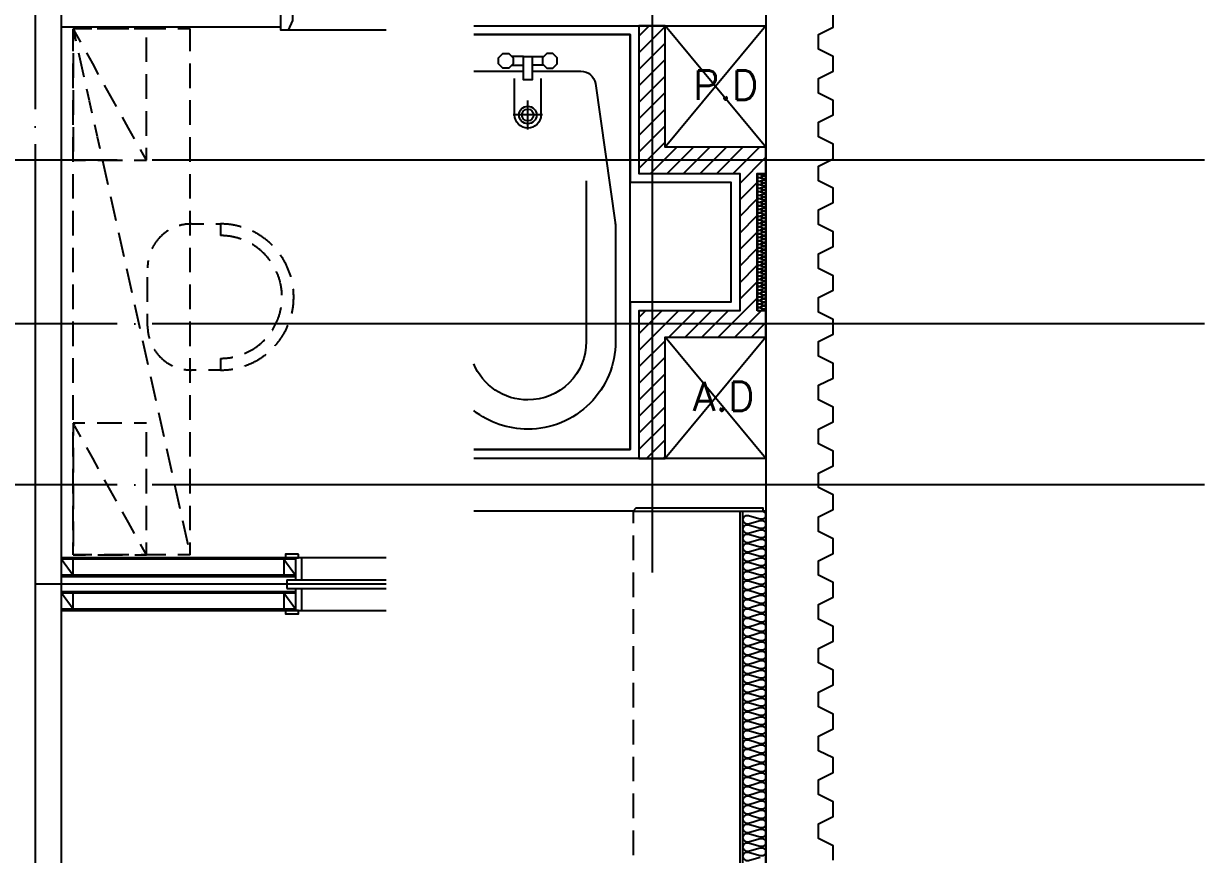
# Model space of a CAD drawing. Extents: x 0 to 40850, y 0 to 28500.
# Drawn here: x 20468 to 24508, y 12462 to 15305 of the extents above; entities that cross this region are included whole.
import ezdxf

# ---------------------------------------------------------------- set-up
doc = ezdxf.new("R2010")
doc.units = 0
doc.header["$LTSCALE"] = 60
doc.header["$MEASUREMENT"] = 0
for name, pattern in [('CEN', [62, 60, -1, 0, -1]), ('HID', [2.3, 1.5, -0.8]), ('HIDDEN', [2.1, 0.7, -0.7, 0.7])]:
    doc.linetypes.add(name, pattern=pattern)
for name, color, linetype in [('1', 1, 'CONTINUOUS'), ('2', 2, 'CONTINUOUS'), ('3', 3, 'CONTINUOUS'), ('4', 4, 'CONTINUOUS'), ('6', 6, 'CONTINUOUS'), ('7', 7, 'CONTINUOUS'), ('9', 9, 'CONTINUOUS'), ('CEN', 1, 'CEN'), ('INSUL', 9, 'CONTINUOUS')]:
    doc.layers.add(name, color=color, linetype=linetype)
doc.styles.add('HS', font='simplex', dxfattribs={"bigfont": 'ghs'})

msp = doc.modelspace()

# ---------------------------------------------------------------- hatches: boundary and pattern name
at = {"layer": '9'}
h = msp.add_hatch(dxfattribs=at)
h.set_pattern_fill('ANSI31', color=256, scale=40, style=0)
h.set_pattern_definition([(45, (-69970.193, -30669.865), (-28.284271, 28.284271), [])])
h.paths.add_polyline_path([(22978.3, 14322), (22978.3, 14792), (23008.3, 14792), (23008.3, 14882), (22663.3, 14882), (22663.3, 15297), (22573.3, 15297), (22573.3, 14792), (22918.3, 14792), (22918.3, 14322), (22573.3, 14322), (22573.3, 13817), (22663.3, 13817), (22663.3, 14232), (23008.3, 14232), (23008.3, 14322)])

# ---------------------------------------------------------------- linework, layer by layer
at = {"layer": '1'}
for p, q in [((23008.3, 14882), (22663.3, 15297)), ((23008.3, 15297), (22663.3, 14882)), ((23008.3, 14232), (22663.3, 13817)), ((23008.3, 13817), (22663.3, 14232))]:
    msp.add_line(p, q, dxfattribs=at)
at = {"layer": '2'}
for p, q in [((21348.3, 15292), (20598.3, 15292)), ((22553.3, 13637), (22998.3, 13637)), ((22918.3, 13637), (22918.3, 10017)), ((22928.3, 13637), (22928.3, 10007))]:
    msp.add_line(p, q, dxfattribs=at)
at = {"layer": '2', "linetype": 'HIDDEN'}
for p, q in [((20888.3, 14837), (20638.3, 15287)), ((20888.3, 13487), (20638.3, 13937))]:
    msp.add_line(p, q, dxfattribs=at)
for points in [[(20638.3, 14837), (20888.3, 14837), (20888.3, 15287), (20638.3, 15287)], [(20638.3, 13487), (20888.3, 13487), (20888.3, 13937), (20638.3, 13937)]]:
    msp.add_lwpolyline(points, close=True, dxfattribs=at)
msp.add_lwpolyline([(21038.3, 13487), (21038.3, 15287), (20638.3, 15287), (21038.3, 13487), (20638.3, 13487), (20638.3, 15287)], dxfattribs=at)
at = {"layer": '2'}
msp.add_lwpolyline([(22008.3, 15267), (22543.3, 15267), (22543.3, 14762), (22888.3, 14762), (22888.3, 14352), (22543.3, 14352), (22543.3, 13847), (22008.3, 13847)], dxfattribs=at)
at = {"layer": '2', "linetype": 'HIDDEN'}
msp.add_lwpolyline([(20892.4, 14269.2), (20892.4, 14469.2, -0.414214), (21042.4, 14619.2), (21142.4, 14619.2, -1), (21142.4, 14119.2), (21042.4, 14119.2, -0.414214)], format="xyb", close=True, dxfattribs=at)
msp.add_lwpolyline([(21142.4, 14619.2), (21142.4, 14579.2, -1), (21142.4, 14159.2), (21142.4, 14119.2)], format="xyb", dxfattribs=at)
at = {"layer": '2'}
for points in [[(21408.8, 13489), (21363.8, 13489), (21363.8, 13477), (21408.8, 13477)], [(21408.8, 13297), (21363.8, 13297), (21363.8, 13285), (21408.8, 13285)]]:
    msp.add_lwpolyline(points, close=True, dxfattribs=at)
at = {"layer": '4', "color": 4, "linetype": 'CONTINUOUS'}
msp.add_line((21708.3, 15282), (21373.3, 15282), dxfattribs=at)
at = {"layer": '4'}
for p, q in [((22178.3, 15192), (22138.6, 15192)), ((22208.3, 15192), (22247.9, 15192)), ((22138.6, 15162), (22178.3, 15162)), ((22247.9, 15162), (22208.3, 15162)), ((22193.3, 14942), (22193.3, 15042)), ((22243.3, 14992), (22143.3, 14992))]:
    msp.add_line(p, q, dxfattribs=at)
at = {"layer": '4', "color": 4}
for p, q in [((21398.3, 13477), (20598.3, 13477)), ((21398.3, 13472), (20598.3, 13472)), ((20598.3, 13472), (20638.3, 13417)), ((20638.3, 13417), (20638.3, 13472)), ((21358.3, 13472), (21398.3, 13417)), ((21358.3, 13472), (21358.3, 13417)), ((21398.3, 13477), (21398.3, 13402)), ((21708.3, 13477), (21398.3, 13477)), ((21418.8, 13477), (21418.8, 13402)), ((21398.3, 13417), (20598.3, 13417)), ((21398.3, 13412), (20598.3, 13412)), ((21368.3, 13402), (21368.3, 13372)), ((21368.3, 13402), (21708.3, 13402)), ((20598.3, 13362), (21398.3, 13362)), ((20598.3, 13357), (20638.3, 13302)), ((20598.3, 13357), (21398.3, 13357)), ((20638.3, 13302), (20638.3, 13357)), ((21358.3, 13357), (21398.3, 13302)), ((21358.3, 13357), (21358.3, 13302)), ((21368.3, 13372), (21708.3, 13372)), ((21398.3, 13372), (21398.3, 13297)), ((21418.8, 13372), (21418.8, 13297)), ((20598.3, 13302), (21398.3, 13302)), ((20598.3, 13297), (21398.3, 13297)), ((21398.3, 13297), (21708.3, 13297))]:
    msp.add_line(p, q, dxfattribs=at)
at = {"layer": '4', "linetype": 'HID'}
msp.add_line((21008.3, 13297), (20608.3, 13297), dxfattribs=at)
at = {"layer": '4', "color": 4, "linetype": 'CONTINUOUS'}
msp.add_lwpolyline([(21373.3, 15442), (21373.3, 15409), (21388.3, 15409), (21388.3, 15315), (21373.3, 15282), (21348.3, 15282), (21348.3, 15442)], close=True, dxfattribs=at)
at = {"layer": '4'}
msp.add_lwpolyline([(22008.3, 13847), (22543.3, 13847), (22543.3, 15267), (22008.3, 15267)], dxfattribs=at)
for points in [[(22143.3, 15166.7), (22128.6, 15152), (22107.9, 15152), (22093.3, 15166.7), (22093.3, 15187.4), (22107.9, 15202), (22128.6, 15202), (22143.3, 15187.4)], [(22208.3, 15192), (22208.3, 15112), (22178.3, 15112), (22178.3, 15192)], [(22243.3, 15166.7), (22257.9, 15152), (22278.6, 15152), (22293.3, 15166.7), (22293.3, 15187.4), (22278.6, 15202), (22257.9, 15202), (22243.3, 15187.4)]]:
    msp.add_lwpolyline(points, close=True, dxfattribs=at)
for points in [[(22008.3, 15141.9, -0.016838), (22011.6, 15142), (22178.3, 15142)], [(22208.3, 15142), (22374.9, 15142, -0.373238), (22424.4, 15099.1), (22492.3, 14624, -0.035489), (22493.3, 14609.9), (22493.3, 14217, -0.414214), (22193.3, 13917, -0.167671), (22008.3, 13980.8)]]:
    msp.add_lwpolyline(points, format="xyb", dxfattribs=at)
at = {"layer": '4', "color": 2, "linetype": 'CONTINUOUS'}
for points in [[(22238.3, 15117), (22238.3, 14992, -1), (22148.3, 14992), (22148.3, 15117)], [(22393.3, 14767), (22393.3, 14217, -0.414214), (22193.3, 14017, -0.304149), (22008.3, 14141)]]:
    msp.add_lwpolyline(points, format="xyb", dxfattribs=at)
msp.add_circle((22193.3, 14992), 30, dxfattribs=at)
at = {"layer": '4'}
msp.add_circle((22193.3, 14992), 20, dxfattribs=at)
at = {"layer": '6'}
msp.add_lwpolyline([(22978.3, 14322), (22978.3, 14792), (23008.3, 14792), (23008.3, 14882), (22663.3, 14882), (22663.3, 15297), (22573.3, 15297), (22573.3, 14792), (22918.3, 14792), (22918.3, 14322), (22573.3, 14322), (22573.3, 13817), (22663.3, 13817), (22663.3, 14232), (23008.3, 14232), (23008.3, 14322)], close=True, dxfattribs=at)
at = {"layer": '7'}
for points in [[(20598.3, 10062), (20598.3, 13297), (20598.3, 13297), (20598.3, 13477), (20598.3, 13477), (20598.3, 17967), (21008.3, 17967), (21008.3, 18147)], [(23238.3, 12442), (23238.3, 12492), (23188.3, 12517), (23188.3, 12567), (23238.3, 12592), (23238.3, 12642), (23188.3, 12667), (23188.3, 12717), (23238.3, 12742), (23238.3, 12792), (23188.3, 12817), (23188.3, 12867), (23238.3, 12892), (23238.3, 12942), (23188.3, 12967), (23188.3, 13017), (23238.3, 13042), (23238.3, 13092), (23188.3, 13117), (23188.3, 13167), (23238.3, 13192), (23238.3, 13242), (23188.3, 13267), (23188.3, 13317), (23238.3, 13342), (23238.3, 13392), (23188.3, 13417), (23188.3, 13467), (23238.3, 13492), (23238.3, 13542), (23188.3, 13567), (23188.3, 13617), (23238.3, 13642), (23238.3, 13692), (23188.3, 13717), (23188.3, 13767), (23238.3, 13792), (23238.3, 13842), (23188.3, 13867), (23188.3, 13917), (23238.3, 13942), (23238.3, 13992), (23188.3, 14017), (23188.3, 14067), (23238.3, 14092), (23238.3, 14142), (23188.3, 14167), (23188.3, 14217), (23238.3, 14242), (23238.3, 14292), (23188.3, 14317), (23188.3, 14367), (23238.3, 14392), (23238.3, 14442), (23188.3, 14467), (23188.3, 14517), (23238.3, 14542), (23238.3, 14592), (23188.3, 14617), (23188.3, 14667), (23238.3, 14692), (23238.3, 14742), (23188.3, 14767), (23188.3, 14817), (23238.3, 14842), (23238.3, 14892), (23188.3, 14917), (23188.3, 14967), (23238.3, 14992), (23238.3, 15042), (23188.3, 15067), (23188.3, 15117), (23238.3, 15142), (23238.3, 15192), (23188.3, 15217), (23188.3, 15267), (23238.3, 15292), (23238.3, 15342)], [(22008.3, 15297), (23008.3, 15297), (23008.3, 13817), (22008.3, 13817)], [(22008.3, 7997), (23008.3, 7997), (23008.3, 7997), (23008.3, 13637), (23008.3, 13637), (22998.3, 13637), (22998.3, 13647), (22563.3, 13647), (22553.3, 13637), (22008.3, 13637)]]:
    msp.add_lwpolyline(points, dxfattribs=at)
at = {"layer": '9', "linetype": 'HIDDEN'}
msp.add_line((22553.3, 13637), (22553.3, 10402), dxfattribs=at)
at = {"layer": 'CEN'}
for p, q in [((20508.3, 22332), (20508.3, 6042)), ((23008.3, 22332), (23008.3, 6042)), ((22618.3, 15687), (22618.3, 13427)), ((24508.3, 14837), (19818.3, 14837)), ((24508.3, 14277), (19818.3, 14277)), ((24508.3, 13727), (16208.3, 13727)), ((21708.3, 13387), (20508.3, 13387))]:
    msp.add_line(p, q, dxfattribs=at)
at = {"layer": 'INSUL'}
for points in [[(23007.3, 14792), (23008.3, 14789.4), (23007.1, 14786.1), (23004.1, 14784), (23000.8, 14784), (22993.3, 14786.3), (22985.8, 14788.5), (22982.5, 14788.5), (22979.5, 14786.7), (22978.3, 14783.4), (22979.5, 14780.1), (22982.5, 14778), (22985.8, 14778), (22993.3, 14780.3), (23000.8, 14782.5)], [(23000.8, 14782.5), (23004.1, 14782.5), (23007.1, 14780.7), (23008.3, 14777.4), (23007.1, 14774.1), (23004.1, 14772), (23000.8, 14772), (22993.3, 14774.3), (22985.8, 14776.5), (22982.5, 14776.5), (22979.5, 14774.7), (22978.3, 14771.4), (22979.5, 14768.1), (22982.5, 14766), (22985.8, 14766), (22993.3, 14768.3), (23000.8, 14770.5)], [(23000.8, 14770.5), (23004.1, 14770.5), (23007.1, 14768.7), (23008.3, 14765.4), (23007.1, 14762.1), (23004.1, 14760), (23000.8, 14760), (22993.3, 14762.3), (22985.8, 14764.5), (22982.5, 14764.5), (22979.5, 14762.7), (22978.3, 14759.4), (22979.5, 14756.1), (22982.5, 14754), (22985.8, 14754), (22993.3, 14756.3), (23000.8, 14758.5)], [(23000.8, 14758.5), (23004.1, 14758.5), (23007.1, 14756.7), (23008.3, 14753.4), (23007.1, 14750.1), (23004.1, 14748), (23000.8, 14748), (22993.3, 14750.3), (22985.8, 14752.5), (22982.5, 14752.5), (22979.5, 14750.7), (22978.3, 14747.4), (22979.5, 14744.1), (22982.5, 14742), (22985.8, 14742), (22993.3, 14744.3), (23000.8, 14746.5)], [(23000.8, 14746.5), (23004.1, 14746.5), (23007.1, 14744.7), (23008.3, 14741.4), (23007.1, 14738.1), (23004.1, 14736), (23000.8, 14736), (22993.3, 14738.3), (22985.8, 14740.5), (22982.5, 14740.5), (22979.5, 14738.7), (22978.3, 14735.4), (22979.5, 14732.1), (22982.5, 14730), (22985.8, 14730), (22993.3, 14732.3), (23000.8, 14734.5)], [(23000.8, 14734.5), (23004.1, 14734.5), (23007.1, 14732.7), (23008.3, 14729.4), (23007.1, 14726.1), (23004.1, 14724), (23000.8, 14724), (22993.3, 14726.3), (22985.8, 14728.5), (22982.5, 14728.5), (22979.5, 14726.7), (22978.3, 14723.4), (22979.5, 14720.1), (22982.5, 14718), (22985.8, 14718), (22993.3, 14720.3), (23000.8, 14722.5)], [(23000.8, 14722.5), (23004.1, 14722.5), (23007.1, 14720.7), (23008.3, 14717.4), (23007.1, 14714.1), (23004.1, 14712), (23000.8, 14712), (22993.3, 14714.3), (22985.8, 14716.5), (22982.5, 14716.5), (22979.5, 14714.7), (22978.3, 14711.4), (22979.5, 14708.1), (22982.5, 14706), (22985.8, 14706), (22993.3, 14708.3), (23000.8, 14710.5)], [(23000.8, 14710.5), (23004.1, 14710.5), (23007.1, 14708.7), (23008.3, 14705.4), (23007.1, 14702.1), (23004.1, 14700), (23000.8, 14700), (22993.3, 14702.3), (22985.8, 14704.5), (22982.5, 14704.5), (22979.5, 14702.7), (22978.3, 14699.4), (22979.5, 14696.1), (22982.5, 14694), (22985.8, 14694), (22993.3, 14696.3), (23000.8, 14698.5)], [(23000.8, 14698.5), (23004.1, 14698.5), (23007.1, 14696.7), (23008.3, 14693.4), (23007.1, 14690.1), (23004.1, 14688), (23000.8, 14688), (22993.3, 14690.3), (22985.8, 14692.5), (22982.5, 14692.5), (22979.5, 14690.7), (22978.3, 14687.4), (22979.5, 14684.1), (22982.5, 14682), (22985.8, 14682), (22993.3, 14684.3), (23000.8, 14686.5)], [(23000.8, 14686.5), (23004.1, 14686.5), (23007.1, 14684.7), (23008.3, 14681.4), (23007.1, 14678.1), (23004.1, 14676), (23000.8, 14676), (22993.3, 14678.3), (22985.8, 14680.5), (22982.5, 14680.5), (22979.5, 14678.7), (22978.3, 14675.4), (22979.5, 14672.1), (22982.5, 14670), (22985.8, 14670), (22993.3, 14672.3), (23000.8, 14674.5)], [(23000.8, 14674.5), (23004.1, 14674.5), (23007.1, 14672.7), (23008.3, 14669.4), (23007.1, 14666.1), (23004.1, 14664), (23000.8, 14664), (22993.3, 14666.3), (22985.8, 14668.5), (22982.5, 14668.5), (22979.5, 14666.7), (22978.3, 14663.4), (22979.5, 14660.1), (22982.5, 14658), (22985.8, 14658), (22993.3, 14660.3), (23000.8, 14662.5)], [(23000.8, 14662.5), (23004.1, 14662.5), (23007.1, 14660.7), (23008.3, 14657.4), (23007.1, 14654.1), (23004.1, 14652), (23000.8, 14652), (22993.3, 14654.3), (22985.8, 14656.5), (22982.5, 14656.5), (22979.5, 14654.7), (22978.3, 14651.4), (22979.5, 14648.1), (22982.5, 14646), (22985.8, 14646), (22993.3, 14648.3), (23000.8, 14650.5)], [(23000.8, 14650.5), (23004.1, 14650.5), (23007.1, 14648.7), (23008.3, 14645.4), (23007.1, 14642.1), (23004.1, 14640), (23000.8, 14640), (22993.3, 14642.3), (22985.8, 14644.5), (22982.5, 14644.5), (22979.5, 14642.7), (22978.3, 14639.4), (22979.5, 14636.1), (22982.5, 14634), (22985.8, 14634), (22993.3, 14636.3), (23000.8, 14638.5)], [(23000.8, 14638.5), (23004.1, 14638.5), (23007.1, 14636.7), (23008.3, 14633.4), (23007.1, 14630.1), (23004.1, 14628), (23000.8, 14628), (22993.3, 14630.3), (22985.8, 14632.5), (22982.5, 14632.5), (22979.5, 14630.7), (22978.3, 14627.4), (22979.5, 14624.1), (22982.5, 14622), (22985.8, 14622), (22993.3, 14624.3), (23000.8, 14626.5)], [(23000.8, 14626.5), (23004.1, 14626.5), (23007.1, 14624.7), (23008.3, 14621.4), (23007.1, 14618.1), (23004.1, 14616), (23000.8, 14616), (22993.3, 14618.3), (22985.8, 14620.5), (22982.5, 14620.5), (22979.5, 14618.7), (22978.3, 14615.4), (22979.5, 14612.1), (22982.5, 14610), (22985.8, 14610), (22993.3, 14612.3), (23000.8, 14614.5)], [(23000.8, 14614.5), (23004.1, 14614.5), (23007.1, 14612.7), (23008.3, 14609.4), (23007.1, 14606.1), (23004.1, 14604), (23000.8, 14604), (22993.3, 14606.3), (22985.8, 14608.5), (22982.5, 14608.5), (22979.5, 14606.7), (22978.3, 14603.4), (22979.5, 14600.1), (22982.5, 14598), (22985.8, 14598), (22993.3, 14600.3), (23000.8, 14602.5)], [(23000.8, 14602.5), (23004.1, 14602.5), (23007.1, 14600.7), (23008.3, 14597.4), (23007.1, 14594.1), (23004.1, 14592), (23000.8, 14592), (22993.3, 14594.3), (22985.8, 14596.5), (22982.5, 14596.5), (22979.5, 14594.7), (22978.3, 14591.4), (22979.5, 14588.1), (22982.5, 14586), (22985.8, 14586), (22993.3, 14588.3), (23000.8, 14590.5)], [(23000.8, 14590.5), (23004.1, 14590.5), (23007.1, 14588.7), (23008.3, 14585.4), (23007.1, 14582.1), (23004.1, 14580), (23000.8, 14580), (22993.3, 14582.3), (22985.8, 14584.5), (22982.5, 14584.5), (22979.5, 14582.7), (22978.3, 14579.4), (22979.5, 14576.1), (22982.5, 14574), (22985.8, 14574), (22993.3, 14576.3), (23000.8, 14578.5)], [(23000.8, 14578.5), (23004.1, 14578.5), (23007.1, 14576.7), (23008.3, 14573.4), (23007.1, 14570.1), (23004.1, 14568), (23000.8, 14568), (22993.3, 14570.3), (22985.8, 14572.5), (22982.5, 14572.5), (22979.5, 14570.7), (22978.3, 14567.4), (22979.5, 14564.1), (22982.5, 14562), (22985.8, 14562), (22993.3, 14564.3), (23000.8, 14566.5)], [(23000.8, 14566.5), (23004.1, 14566.5), (23007.1, 14564.7), (23008.3, 14561.4), (23007.1, 14558.1), (23004.1, 14556), (23000.8, 14556), (22993.3, 14558.3), (22985.8, 14560.5), (22982.5, 14560.5), (22979.5, 14558.7), (22978.3, 14555.4), (22979.5, 14552.1), (22982.5, 14550), (22985.8, 14550), (22993.3, 14552.3), (23000.8, 14554.5)], [(23000.8, 14554.5), (23004.1, 14554.5), (23007.1, 14552.7), (23008.3, 14549.4), (23007.1, 14546.1), (23004.1, 14544), (23000.8, 14544), (22993.3, 14546.3), (22985.8, 14548.5), (22982.5, 14548.5), (22979.5, 14546.7), (22978.3, 14543.4), (22979.5, 14540.1), (22982.5, 14538), (22985.8, 14538), (22993.3, 14540.3), (23000.8, 14542.5)], [(23000.8, 14542.5), (23004.1, 14542.5), (23007.1, 14540.7), (23008.3, 14537.4), (23007.1, 14534.1), (23004.1, 14532), (23000.8, 14532), (22993.3, 14534.3), (22985.8, 14536.5), (22982.5, 14536.5), (22979.5, 14534.7), (22978.3, 14531.4), (22979.5, 14528.1), (22982.5, 14526), (22985.8, 14526), (22993.3, 14528.3), (23000.8, 14530.5)], [(23000.8, 14530.5), (23004.1, 14530.5), (23007.1, 14528.7), (23008.3, 14525.4), (23007.1, 14522.1), (23004.1, 14520), (23000.8, 14520), (22993.3, 14522.3), (22985.8, 14524.5), (22982.5, 14524.5), (22979.5, 14522.7), (22978.3, 14519.4), (22979.5, 14516.1), (22982.5, 14514), (22985.8, 14514), (22993.3, 14516.3), (23000.8, 14518.5)], [(23000.8, 14518.5), (23004.1, 14518.5), (23007.1, 14516.7), (23008.3, 14513.4), (23007.1, 14510.1), (23004.1, 14508), (23000.8, 14508), (22993.3, 14510.3), (22985.8, 14512.5), (22982.5, 14512.5), (22979.5, 14510.7), (22978.3, 14507.4), (22979.5, 14504.1), (22982.5, 14502), (22985.8, 14502), (22993.3, 14504.3), (23000.8, 14506.5)], [(23000.8, 14506.5), (23004.1, 14506.5), (23007.1, 14504.7), (23008.3, 14501.4), (23007.1, 14498.1), (23004.1, 14496), (23000.8, 14496), (22993.3, 14498.3), (22985.8, 14500.5), (22982.5, 14500.5), (22979.5, 14498.7), (22978.3, 14495.4), (22979.5, 14492.1), (22982.5, 14490), (22985.8, 14490), (22993.3, 14492.3), (23000.8, 14494.5)], [(23000.8, 14494.5), (23004.1, 14494.5), (23007.1, 14492.7), (23008.3, 14489.4), (23007.1, 14486.1), (23004.1, 14484), (23000.8, 14484), (22993.3, 14486.3), (22985.8, 14488.5), (22982.5, 14488.5), (22979.5, 14486.7), (22978.3, 14483.4), (22979.5, 14480.1), (22982.5, 14478), (22985.8, 14478), (22993.3, 14480.3), (23000.8, 14482.5)], [(23000.8, 14482.5), (23004.1, 14482.5), (23007.1, 14480.7), (23008.3, 14477.4), (23007.1, 14474.1), (23004.1, 14472), (23000.8, 14472), (22993.3, 14474.3), (22985.8, 14476.5), (22982.5, 14476.5), (22979.5, 14474.7), (22978.3, 14471.4), (22979.5, 14468.1), (22982.5, 14466), (22985.8, 14466), (22993.3, 14468.3), (23000.8, 14470.5)], [(23000.8, 14470.5), (23004.1, 14470.5), (23007.1, 14468.7), (23008.3, 14465.4), (23007.1, 14462.1), (23004.1, 14460), (23000.8, 14460), (22993.3, 14462.3), (22985.8, 14464.5), (22982.5, 14464.5), (22979.5, 14462.7), (22978.3, 14459.4), (22979.5, 14456.1), (22982.5, 14454), (22985.8, 14454), (22993.3, 14456.3), (23000.8, 14458.5)], [(23000.8, 14458.5), (23004.1, 14458.5), (23007.1, 14456.7), (23008.3, 14453.4), (23007.1, 14450.1), (23004.1, 14448), (23000.8, 14448), (22993.3, 14450.3), (22985.8, 14452.5), (22982.5, 14452.5), (22979.5, 14450.7), (22978.3, 14447.4), (22979.5, 14444.1), (22982.5, 14442), (22985.8, 14442), (22993.3, 14444.3), (23000.8, 14446.5)], [(23000.8, 14446.5), (23004.1, 14446.5), (23007.1, 14444.7), (23008.3, 14441.4), (23007.1, 14438.1), (23004.1, 14436), (23000.8, 14436), (22993.3, 14438.3), (22985.8, 14440.5), (22982.5, 14440.5), (22979.5, 14438.7), (22978.3, 14435.4), (22979.5, 14432.1), (22982.5, 14430), (22985.8, 14430), (22993.3, 14432.3), (23000.8, 14434.5)], [(23000.8, 14434.5), (23004.1, 14434.5), (23007.1, 14432.7), (23008.3, 14429.4), (23007.1, 14426.1), (23004.1, 14424), (23000.8, 14424), (22993.3, 14426.3), (22985.8, 14428.5), (22982.5, 14428.5), (22979.5, 14426.7), (22978.3, 14423.4), (22979.5, 14420.1), (22982.5, 14418), (22985.8, 14418), (22993.3, 14420.3), (23000.8, 14422.5)], [(23000.8, 14422.5), (23004.1, 14422.5), (23007.1, 14420.7), (23008.3, 14417.4), (23007.1, 14414.1), (23004.1, 14412), (23000.8, 14412), (22993.3, 14414.3), (22985.8, 14416.5), (22982.5, 14416.5), (22979.5, 14414.7), (22978.3, 14411.4), (22979.5, 14408.1), (22982.5, 14406), (22985.8, 14406), (22993.3, 14408.3), (23000.8, 14410.5)], [(23000.8, 14410.5), (23004.1, 14410.5), (23007.1, 14408.7), (23008.3, 14405.4), (23007.1, 14402.1), (23004.1, 14400), (23000.8, 14400), (22993.3, 14402.3), (22985.8, 14404.5), (22982.5, 14404.5), (22979.5, 14402.7), (22978.3, 14399.4), (22979.5, 14396.1), (22982.5, 14394), (22985.8, 14394), (22993.3, 14396.3), (23000.8, 14398.5)], [(23000.8, 14398.5), (23004.1, 14398.5), (23007.1, 14396.7), (23008.3, 14393.4), (23007.1, 14390.1), (23004.1, 14388), (23000.8, 14388), (22993.3, 14390.3), (22985.8, 14392.5), (22982.5, 14392.5), (22979.5, 14390.7), (22978.3, 14387.4), (22979.5, 14384.1), (22982.5, 14382), (22985.8, 14382), (22993.3, 14384.3), (23000.8, 14386.5)], [(23000.8, 14386.5), (23004.1, 14386.5), (23007.1, 14384.7), (23008.3, 14381.4), (23007.1, 14378.1), (23004.1, 14376), (23000.8, 14376), (22993.3, 14378.3), (22985.8, 14380.5), (22982.5, 14380.5), (22979.5, 14378.7), (22978.3, 14375.4), (22979.5, 14372.1), (22982.5, 14370), (22985.8, 14370), (22993.3, 14372.3), (23000.8, 14374.5)], [(23000.8, 14374.5), (23004.1, 14374.5), (23007.1, 14372.7), (23008.3, 14369.4), (23007.1, 14366.1), (23004.1, 14364), (23000.8, 14364), (22993.3, 14366.3), (22985.8, 14368.5), (22982.5, 14368.5), (22979.5, 14366.7), (22978.3, 14363.4), (22979.5, 14360.1), (22982.5, 14358), (22985.8, 14358), (22993.3, 14360.3), (23000.8, 14362.5)], [(23000.8, 14362.5), (23004.1, 14362.5), (23007.1, 14360.7), (23008.3, 14357.4), (23007.1, 14354.1), (23004.1, 14352), (23000.8, 14352), (22993.3, 14354.3), (22985.8, 14356.5), (22982.5, 14356.5), (22979.5, 14354.7), (22978.3, 14351.4), (22979.5, 14348.1), (22982.5, 14346), (22985.8, 14346), (22993.3, 14348.3), (23000.8, 14350.5)], [(23000.8, 14350.5), (23004.1, 14350.5), (23007.1, 14348.7), (23008.3, 14345.4), (23007.1, 14342.1), (23004.1, 14340), (23000.8, 14340), (22993.3, 14342.3), (22985.8, 14344.5), (22982.5, 14344.5), (22979.5, 14342.7), (22978.3, 14339.4), (22979.5, 14336.1), (22982.5, 14334), (22985.8, 14334), (22993.3, 14336.3), (23000.8, 14338.5)], [(23000.8, 14338.5), (23004.1, 14338.5), (23007.1, 14336.7), (23008.3, 14333.4), (23007.1, 14330.1), (23004.1, 14328), (23000.8, 14328), (22993.3, 14330.3), (22985.8, 14332.5), (22982.5, 14332.5), (22979.5, 14330.7), (22978.3, 14327.4), (22979.5, 14324.1), (22982.5, 14322), (22985.8, 14322), (22993.3, 14324.3), (23000.8, 14326.5)], [(22988.3, 13637), (22997.1, 13637), (23005.1, 13632.2), (23008.3, 13623.4), (23005.1, 13614.6), (22997.1, 13609), (22988.3, 13609), (22968.3, 13615), (22948.3, 13621), (22939.5, 13621), (22931.5, 13616.2), (22928.3, 13607.4), (22931.5, 13598.6), (22939.5, 13593), (22948.3, 13593), (22968.3, 13599), (22988.3, 13605)], [(22988.3, 13605), (22997.1, 13605), (23005.1, 13600.2), (23008.3, 13591.4), (23005.1, 13582.6), (22997.1, 13577), (22988.3, 13577), (22968.3, 13583), (22948.3, 13589), (22939.5, 13589), (22931.5, 13584.2), (22928.3, 13575.4), (22931.5, 13566.6), (22939.5, 13561), (22948.3, 13561), (22968.3, 13567), (22988.3, 13573)], [(22988.3, 13573), (22997.1, 13573), (23005.1, 13568.2), (23008.3, 13559.4), (23005.1, 13550.6), (22997.1, 13545), (22988.3, 13545), (22968.3, 13551), (22948.3, 13557), (22939.5, 13557), (22931.5, 13552.2), (22928.3, 13543.4), (22931.5, 13534.6), (22939.5, 13529), (22948.3, 13529), (22968.3, 13535), (22988.3, 13541)], [(22988.3, 13541), (22997.1, 13541), (23005.1, 13536.2), (23008.3, 13527.4), (23005.1, 13518.6), (22997.1, 13513), (22988.3, 13513), (22968.3, 13519), (22948.3, 13525), (22939.5, 13525), (22931.5, 13520.2), (22928.3, 13511.4), (22931.5, 13502.6), (22939.5, 13497), (22948.3, 13497), (22968.3, 13503), (22988.3, 13509)], [(22988.3, 13509), (22997.1, 13509), (23005.1, 13504.2), (23008.3, 13495.4), (23005.1, 13486.6), (22997.1, 13481), (22988.3, 13481), (22968.3, 13487), (22948.3, 13493), (22939.5, 13493), (22931.5, 13488.2), (22928.3, 13479.4), (22931.5, 13470.6), (22939.5, 13465), (22948.3, 13465), (22968.3, 13471), (22988.3, 13477)], [(22988.3, 13477), (22997.1, 13477), (23005.1, 13472.2), (23008.3, 13463.4), (23005.1, 13454.6), (22997.1, 13449), (22988.3, 13449), (22968.3, 13455), (22948.3, 13461), (22939.5, 13461), (22931.5, 13456.2), (22928.3, 13447.4), (22931.5, 13438.6), (22939.5, 13433), (22948.3, 13433), (22968.3, 13439), (22988.3, 13445)], [(22988.3, 13445), (22997.1, 13445), (23005.1, 13440.2), (23008.3, 13431.4), (23005.1, 13422.6), (22997.1, 13417), (22988.3, 13417), (22968.3, 13423), (22948.3, 13429), (22939.5, 13429), (22931.5, 13424.2), (22928.3, 13415.4), (22931.5, 13406.6), (22939.5, 13401), (22948.3, 13401), (22968.3, 13407), (22988.3, 13413)], [(22988.3, 13413), (22997.1, 13413), (23005.1, 13408.2), (23008.3, 13399.4), (23005.1, 13390.6), (22997.1, 13385), (22988.3, 13385), (22968.3, 13391), (22948.3, 13397), (22939.5, 13397), (22931.5, 13392.2), (22928.3, 13383.4), (22931.5, 13374.6), (22939.5, 13369), (22948.3, 13369), (22968.3, 13375), (22988.3, 13381)], [(22988.3, 13381), (22997.1, 13381), (23005.1, 13376.2), (23008.3, 13367.4), (23005.1, 13358.6), (22997.1, 13353), (22988.3, 13353), (22968.3, 13359), (22948.3, 13365), (22939.5, 13365), (22931.5, 13360.2), (22928.3, 13351.4), (22931.5, 13342.6), (22939.5, 13337), (22948.3, 13337), (22968.3, 13343), (22988.3, 13349)], [(22988.3, 13349), (22997.1, 13349), (23005.1, 13344.2), (23008.3, 13335.4), (23005.1, 13326.6), (22997.1, 13321), (22988.3, 13321), (22968.3, 13327), (22948.3, 13333), (22939.5, 13333), (22931.5, 13328.2), (22928.3, 13319.4), (22931.5, 13310.6), (22939.5, 13305), (22948.3, 13305), (22968.3, 13311), (22988.3, 13317)], [(22988.3, 13317), (22997.1, 13317), (23005.1, 13312.2), (23008.3, 13303.4), (23005.1, 13294.6), (22997.1, 13289), (22988.3, 13289), (22968.3, 13295), (22948.3, 13301), (22939.5, 13301), (22931.5, 13296.2), (22928.3, 13287.4), (22931.5, 13278.6), (22939.5, 13273), (22948.3, 13273), (22968.3, 13279), (22988.3, 13285)], [(22988.3, 13285), (22997.1, 13285), (23005.1, 13280.2), (23008.3, 13271.4), (23005.1, 13262.6), (22997.1, 13257), (22988.3, 13257), (22968.3, 13263), (22948.3, 13269), (22939.5, 13269), (22931.5, 13264.2), (22928.3, 13255.4), (22931.5, 13246.6), (22939.5, 13241), (22948.3, 13241), (22968.3, 13247), (22988.3, 13253)], [(22988.3, 13253), (22997.1, 13253), (23005.1, 13248.2), (23008.3, 13239.4), (23005.1, 13230.6), (22997.1, 13225), (22988.3, 13225), (22968.3, 13231), (22948.3, 13237), (22939.5, 13237), (22931.5, 13232.2), (22928.3, 13223.4), (22931.5, 13214.6), (22939.5, 13209), (22948.3, 13209), (22968.3, 13215), (22988.3, 13221)], [(22988.3, 13221), (22997.1, 13221), (23005.1, 13216.2), (23008.3, 13207.4), (23005.1, 13198.6), (22997.1, 13193), (22988.3, 13193), (22968.3, 13199), (22948.3, 13205), (22939.5, 13205), (22931.5, 13200.2), (22928.3, 13191.4), (22931.5, 13182.6), (22939.5, 13177), (22948.3, 13177), (22968.3, 13183), (22988.3, 13189)], [(22988.3, 13189), (22997.1, 13189), (23005.1, 13184.2), (23008.3, 13175.4), (23005.1, 13166.6), (22997.1, 13161), (22988.3, 13161), (22968.3, 13167), (22948.3, 13173), (22939.5, 13173), (22931.5, 13168.2), (22928.3, 13159.4), (22931.5, 13150.6), (22939.5, 13145), (22948.3, 13145), (22968.3, 13151), (22988.3, 13157)], [(22988.3, 13157), (22997.1, 13157), (23005.1, 13152.2), (23008.3, 13143.4), (23005.1, 13134.6), (22997.1, 13129), (22988.3, 13129), (22968.3, 13135), (22948.3, 13141), (22939.5, 13141), (22931.5, 13136.2), (22928.3, 13127.4), (22931.5, 13118.6), (22939.5, 13113), (22948.3, 13113), (22968.3, 13119), (22988.3, 13125)], [(22988.3, 13125), (22997.1, 13125), (23005.1, 13120.2), (23008.3, 13111.4), (23005.1, 13102.6), (22997.1, 13097), (22988.3, 13097), (22968.3, 13103), (22948.3, 13109), (22939.5, 13109), (22931.5, 13104.2), (22928.3, 13095.4), (22931.5, 13086.6), (22939.5, 13081), (22948.3, 13081), (22968.3, 13087), (22988.3, 13093)], [(22988.3, 13093), (22997.1, 13093), (23005.1, 13088.2), (23008.3, 13079.4), (23005.1, 13070.6), (22997.1, 13065), (22988.3, 13065), (22968.3, 13071), (22948.3, 13077), (22939.5, 13077), (22931.5, 13072.2), (22928.3, 13063.4), (22931.5, 13054.6), (22939.5, 13049), (22948.3, 13049), (22968.3, 13055), (22988.3, 13061)], [(22988.3, 13061), (22997.1, 13061), (23005.1, 13056.2), (23008.3, 13047.4), (23005.1, 13038.6), (22997.1, 13033), (22988.3, 13033), (22968.3, 13039), (22948.3, 13045), (22939.5, 13045), (22931.5, 13040.2), (22928.3, 13031.4), (22931.5, 13022.6), (22939.5, 13017), (22948.3, 13017), (22968.3, 13023), (22988.3, 13029)], [(22988.3, 13029), (22997.1, 13029), (23005.1, 13024.2), (23008.3, 13015.4), (23005.1, 13006.6), (22997.1, 13001), (22988.3, 13001), (22968.3, 13007), (22948.3, 13013), (22939.5, 13013), (22931.5, 13008.2), (22928.3, 12999.4), (22931.5, 12990.6), (22939.5, 12985), (22948.3, 12985), (22968.3, 12991), (22988.3, 12997)], [(22988.3, 12997), (22997.1, 12997), (23005.1, 12992.2), (23008.3, 12983.4), (23005.1, 12974.6), (22997.1, 12969), (22988.3, 12969), (22968.3, 12975), (22948.3, 12981), (22939.5, 12981), (22931.5, 12976.2), (22928.3, 12967.4), (22931.5, 12958.6), (22939.5, 12953), (22948.3, 12953), (22968.3, 12959), (22988.3, 12965)], [(22988.3, 12965), (22997.1, 12965), (23005.1, 12960.2), (23008.3, 12951.4), (23005.1, 12942.6), (22997.1, 12937), (22988.3, 12937), (22968.3, 12943), (22948.3, 12949), (22939.5, 12949), (22931.5, 12944.2), (22928.3, 12935.4), (22931.5, 12926.6), (22939.5, 12921), (22948.3, 12921), (22968.3, 12927), (22988.3, 12933)], [(22988.3, 12933), (22997.1, 12933), (23005.1, 12928.2), (23008.3, 12919.4), (23005.1, 12910.6), (22997.1, 12905), (22988.3, 12905), (22968.3, 12911), (22948.3, 12917), (22939.5, 12917), (22931.5, 12912.2), (22928.3, 12903.4), (22931.5, 12894.6), (22939.5, 12889), (22948.3, 12889), (22968.3, 12895), (22988.3, 12901)], [(22988.3, 12901), (22997.1, 12901), (23005.1, 12896.2), (23008.3, 12887.4), (23005.1, 12878.6), (22997.1, 12873), (22988.3, 12873), (22968.3, 12879), (22948.3, 12885), (22939.5, 12885), (22931.5, 12880.2), (22928.3, 12871.4), (22931.5, 12862.6), (22939.5, 12857), (22948.3, 12857), (22968.3, 12863), (22988.3, 12869)], [(22988.3, 12869), (22997.1, 12869), (23005.1, 12864.2), (23008.3, 12855.4), (23005.1, 12846.6), (22997.1, 12841), (22988.3, 12841), (22968.3, 12847), (22948.3, 12853), (22939.5, 12853), (22931.5, 12848.2), (22928.3, 12839.4), (22931.5, 12830.6), (22939.5, 12825), (22948.3, 12825), (22968.3, 12831), (22988.3, 12837)], [(22988.3, 12837), (22997.1, 12837), (23005.1, 12832.2), (23008.3, 12823.4), (23005.1, 12814.6), (22997.1, 12809), (22988.3, 12809), (22968.3, 12815), (22948.3, 12821), (22939.5, 12821), (22931.5, 12816.2), (22928.3, 12807.4), (22931.5, 12798.6), (22939.5, 12793), (22948.3, 12793), (22968.3, 12799), (22988.3, 12805)], [(22988.3, 12805), (22997.1, 12805), (23005.1, 12800.2), (23008.3, 12791.4), (23005.1, 12782.6), (22997.1, 12777), (22988.3, 12777), (22968.3, 12783), (22948.3, 12789), (22939.5, 12789), (22931.5, 12784.2), (22928.3, 12775.4), (22931.5, 12766.6), (22939.5, 12761), (22948.3, 12761), (22968.3, 12767), (22988.3, 12773)], [(22988.3, 12773), (22997.1, 12773), (23005.1, 12768.2), (23008.3, 12759.4), (23005.1, 12750.6), (22997.1, 12745), (22988.3, 12745), (22968.3, 12751), (22948.3, 12757), (22939.5, 12757), (22931.5, 12752.2), (22928.3, 12743.4), (22931.5, 12734.6), (22939.5, 12729), (22948.3, 12729), (22968.3, 12735), (22988.3, 12741)], [(22988.3, 12741), (22997.1, 12741), (23005.1, 12736.2), (23008.3, 12727.4), (23005.1, 12718.6), (22997.1, 12713), (22988.3, 12713), (22968.3, 12719), (22948.3, 12725), (22939.5, 12725), (22931.5, 12720.2), (22928.3, 12711.4), (22931.5, 12702.6), (22939.5, 12697), (22948.3, 12697), (22968.3, 12703), (22988.3, 12709)], [(22988.3, 12709), (22997.1, 12709), (23005.1, 12704.2), (23008.3, 12695.4), (23005.1, 12686.6), (22997.1, 12681), (22988.3, 12681), (22968.3, 12687), (22948.3, 12693), (22939.5, 12693), (22931.5, 12688.2), (22928.3, 12679.4), (22931.5, 12670.6), (22939.5, 12665), (22948.3, 12665), (22968.3, 12671), (22988.3, 12677)], [(22988.3, 12677), (22997.1, 12677), (23005.1, 12672.2), (23008.3, 12663.4), (23005.1, 12654.6), (22997.1, 12649), (22988.3, 12649), (22968.3, 12655), (22948.3, 12661), (22939.5, 12661), (22931.5, 12656.2), (22928.3, 12647.4), (22931.5, 12638.6), (22939.5, 12633), (22948.3, 12633), (22968.3, 12639), (22988.3, 12645)], [(22988.3, 12645), (22997.1, 12645), (23005.1, 12640.2), (23008.3, 12631.4), (23005.1, 12622.6), (22997.1, 12617), (22988.3, 12617), (22968.3, 12623), (22948.3, 12629), (22939.5, 12629), (22931.5, 12624.2), (22928.3, 12615.4), (22931.5, 12606.6), (22939.5, 12601), (22948.3, 12601), (22968.3, 12607), (22988.3, 12613)], [(22988.3, 12613), (22997.1, 12613), (23005.1, 12608.2), (23008.3, 12599.4), (23005.1, 12590.6), (22997.1, 12585), (22988.3, 12585), (22968.3, 12591), (22948.3, 12597), (22939.5, 12597), (22931.5, 12592.2), (22928.3, 12583.4), (22931.5, 12574.6), (22939.5, 12569), (22948.3, 12569), (22968.3, 12575), (22988.3, 12581)], [(22988.3, 12581), (22997.1, 12581), (23005.1, 12576.2), (23008.3, 12567.4), (23005.1, 12558.6), (22997.1, 12553), (22988.3, 12553), (22968.3, 12559), (22948.3, 12565), (22939.5, 12565), (22931.5, 12560.2), (22928.3, 12551.4), (22931.5, 12542.6), (22939.5, 12537), (22948.3, 12537), (22968.3, 12543), (22988.3, 12549)], [(22988.3, 12549), (22997.1, 12549), (23005.1, 12544.2), (23008.3, 12535.4), (23005.1, 12526.6), (22997.1, 12521), (22988.3, 12521), (22968.3, 12527), (22948.3, 12533), (22939.5, 12533), (22931.5, 12528.2), (22928.3, 12519.4), (22931.5, 12510.6), (22939.5, 12505), (22948.3, 12505), (22968.3, 12511), (22988.3, 12517)], [(22988.3, 12517), (22997.1, 12517), (23005.1, 12512.2), (23008.3, 12503.4), (23005.1, 12494.6), (22997.1, 12489), (22988.3, 12489), (22968.3, 12495), (22948.3, 12501), (22939.5, 12501), (22931.5, 12496.2), (22928.3, 12487.4), (22931.5, 12478.6), (22939.5, 12473), (22948.3, 12473), (22968.3, 12479), (22988.3, 12485)], [(22988.3, 12485), (22997.1, 12485), (23005.1, 12480.2), (23008.3, 12471.4), (23005.1, 12462.6), (22997.1, 12457), (22988.3, 12457), (22968.3, 12463), (22948.3, 12469), (22939.5, 12469), (22931.5, 12464.2), (22928.3, 12455.4), (22931.5, 12446.6), (22939.5, 12441), (22948.3, 12441), (22968.3, 12447), (22988.3, 12453)]]:
    msp.add_lwpolyline(points, dxfattribs=at)

# ---------------------------------------------------------------- texts
at = {"layer": '3', "style": 'HS'}
for s, p in [('P.D', (22758.6, 15044.2)), ('A.D', (22758.6, 13979.2))]:
    msp.add_text(s, height=100, rotation=360, dxfattribs=at).set_placement(p)

doc.saveas('drawing.dxf')
